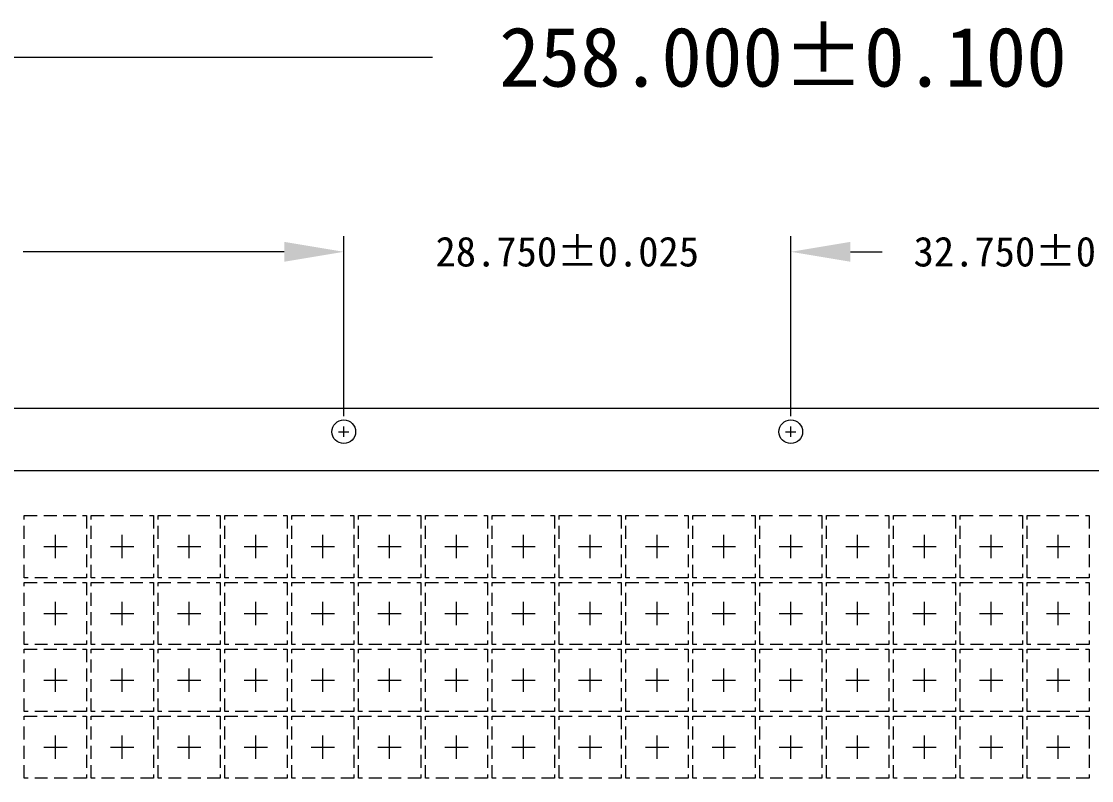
# Model space of a CAD drawing. Header units: millimetres. Extents: x -176 to -53, y -166 to -6.
# Drawn here: x -145 to -124.34, y -133.05 to -118.4 of the extents above; entities that cross this region are included whole.
import ezdxf

# ---------------------------------------------------------------- set-up
doc = ezdxf.new("R2010")
doc.units = ezdxf.units.MM
for name, pattern in [('CENTER', [2, 1.25, -0.25, 0.25, -0.25]), ('DASHED', [0.75, 0.5, -0.25]), ('HIDDEN', [0.375, 0.25, -0.125])]:
    doc.linetypes.add(name, pattern=pattern)
for name, color, linetype, lineweight in [('1', 7, 'Continuous', 18), ('1D', 4, 'Continuous', 18), ('PKG', 6, 'HIDDEN', 9)]:
    doc.layers.add(name, color=color, linetype=linetype, lineweight=lineweight)
doc.layers.add('中心线', color=1, linetype='CENTER')
doc.layers.add('标注', color=4, linetype='Continuous')
doc.styles.add('宋体', font='SimSun.ttf')

msp = doc.modelspace()

# ---------------------------------------------------------------- hatches: boundary and pattern name
at = {"layer": '标注', "lineweight": 0}
for points in [[(-139.9241, -122.6508), (-139.9241, -123.0341), (-138.7741, -122.8424)], [(-139.9241, -122.6508), (-139.9241, -123.0341), (-138.7741, -122.8424)], [(-128.9991, -122.6508), (-128.9991, -123.0341), (-130.1491, -122.8424)], [(-128.9991, -122.6508), (-128.9991, -123.0341), (-130.1491, -122.8424)]]:
    msp.add_hatch(color=256, dxfattribs=at).paths.add_polyline_path(points, flags=0)

# ---------------------------------------------------------------- linework, layer by layer
at = {"color": 6, "linetype": 'ByBlock', "lineweight": 0, "elevation": -0.0291}
msp.add_lwpolyline([(-168.9991, -148.9602), (-168.9991, -148.9602), (-168.9991, -145.8102), (-168.8191, -145.8102, 0.4142136), (-168.6991, -145.6902), (-168.6991, -139.9302, 0.4142136), (-168.8191, -139.8102), (-168.9991, -139.8102), (-168.9991, -135.3102), (-168.8191, -135.3102, 0.4142136), (-168.6991, -135.1902), (-168.6991, -129.4302, 0.4142136), (-168.8191, -129.3102), (-168.9991, -129.3102), (-168.9991, -126.1602), (-168.9991, -126.1602), (-168.9991, -126.1602), (-168.6991, -125.8602), (-91.8991, -125.8602)], format="xyb", dxfattribs=at)
at = {"layer": '1', "lineweight": 0}
for centre in [(-138.7741, -126.3138, -0.0291), (-130.1491, -126.3138, -0.0291)]:
    msp.add_circle(centre, 0.2286, dxfattribs=at)
at = {"layer": '1D', "lineweight": 0}
for p, q in [((-138.8741, -126.3138, -0.0291), (-138.6741, -126.3138, -0.0291)), ((-138.7741, -126.4138, -0.0291), (-138.7741, -126.2138, -0.0291)), ((-130.2491, -126.3138, -0.0291), (-130.0491, -126.3138, -0.0291)), ((-130.1491, -126.4138, -0.0291), (-130.1491, -126.2138, -0.0291))]:
    msp.add_line(p, q, dxfattribs=at)
at = {"layer": '1D', "lineweight": 0, "elevation": -0.0291}
msp.add_lwpolyline([(-167.6491, -127.0602), (-92.6491, -127.0602), (-92.6491, -148.0602), (-167.6491, -148.0602)], close=True, dxfattribs=at)
at = {"layer": 'PKG', "color": 2, "linetype": 'DASHED', "lineweight": 0, "ltscale": 0.5, "elevation": -0.0291}
for points in [[(-144.9391, -127.9302), (-143.7391, -127.9302), (-143.7391, -129.1302), (-144.9391, -129.1302)], [(-143.6491, -127.9302), (-142.4491, -127.9302), (-142.4491, -129.1302), (-143.6491, -129.1302)], [(-142.3591, -127.9302), (-141.1591, -127.9302), (-141.1591, -129.1302), (-142.3591, -129.1302)], [(-141.0691, -127.9302), (-139.8691, -127.9302), (-139.8691, -129.1302), (-141.0691, -129.1302)], [(-139.7791, -127.9302), (-138.5791, -127.9302), (-138.5791, -129.1302), (-139.7791, -129.1302)], [(-138.4891, -127.9302), (-137.2891, -127.9302), (-137.2891, -129.1302), (-138.4891, -129.1302)], [(-137.1991, -127.9302), (-135.9991, -127.9302), (-135.9991, -129.1302), (-137.1991, -129.1302)], [(-135.9091, -127.9302), (-134.7091, -127.9302), (-134.7091, -129.1302), (-135.9091, -129.1302)], [(-134.6191, -127.9302), (-133.4191, -127.9302), (-133.4191, -129.1302), (-134.6191, -129.1302)], [(-133.3291, -127.9302), (-132.1291, -127.9302), (-132.1291, -129.1302), (-133.3291, -129.1302)], [(-132.0391, -127.9302), (-130.8391, -127.9302), (-130.8391, -129.1302), (-132.0391, -129.1302)], [(-130.7491, -127.9302), (-129.5491, -127.9302), (-129.5491, -129.1302), (-130.7491, -129.1302)], [(-129.4591, -127.9302), (-128.2591, -127.9302), (-128.2591, -129.1302), (-129.4591, -129.1302)], [(-128.1691, -127.9302), (-126.9691, -127.9302), (-126.9691, -129.1302), (-128.1691, -129.1302)], [(-126.8791, -127.9302), (-125.6791, -127.9302), (-125.6791, -129.1302), (-126.8791, -129.1302)], [(-125.5891, -127.9302), (-124.3891, -127.9302), (-124.3891, -129.1302), (-125.5891, -129.1302)], [(-144.9391, -129.2202), (-143.7391, -129.2202), (-143.7391, -130.4202), (-144.9391, -130.4202)], [(-143.6491, -129.2202), (-142.4491, -129.2202), (-142.4491, -130.4202), (-143.6491, -130.4202)], [(-142.3591, -129.2202), (-141.1591, -129.2202), (-141.1591, -130.4202), (-142.3591, -130.4202)], [(-141.0691, -129.2202), (-139.8691, -129.2202), (-139.8691, -130.4202), (-141.0691, -130.4202)], [(-139.7791, -129.2202), (-138.5791, -129.2202), (-138.5791, -130.4202), (-139.7791, -130.4202)], [(-138.4891, -129.2202), (-137.2891, -129.2202), (-137.2891, -130.4202), (-138.4891, -130.4202)], [(-137.1991, -129.2202), (-135.9991, -129.2202), (-135.9991, -130.4202), (-137.1991, -130.4202)], [(-135.9091, -129.2202), (-134.7091, -129.2202), (-134.7091, -130.4202), (-135.9091, -130.4202)], [(-134.6191, -129.2202), (-133.4191, -129.2202), (-133.4191, -130.4202), (-134.6191, -130.4202)], [(-133.3291, -129.2202), (-132.1291, -129.2202), (-132.1291, -130.4202), (-133.3291, -130.4202)], [(-132.0391, -129.2202), (-130.8391, -129.2202), (-130.8391, -130.4202), (-132.0391, -130.4202)], [(-130.7491, -129.2202), (-129.5491, -129.2202), (-129.5491, -130.4202), (-130.7491, -130.4202)], [(-129.4591, -129.2202), (-128.2591, -129.2202), (-128.2591, -130.4202), (-129.4591, -130.4202)], [(-128.1691, -129.2202), (-126.9691, -129.2202), (-126.9691, -130.4202), (-128.1691, -130.4202)], [(-126.8791, -129.2202), (-125.6791, -129.2202), (-125.6791, -130.4202), (-126.8791, -130.4202)], [(-125.5891, -129.2202), (-124.3891, -129.2202), (-124.3891, -130.4202), (-125.5891, -130.4202)], [(-144.9391, -130.5102), (-143.7391, -130.5102), (-143.7391, -131.7102), (-144.9391, -131.7102)], [(-143.6491, -130.5102), (-142.4491, -130.5102), (-142.4491, -131.7102), (-143.6491, -131.7102)], [(-142.3591, -130.5102), (-141.1591, -130.5102), (-141.1591, -131.7102), (-142.3591, -131.7102)], [(-141.0691, -130.5102), (-139.8691, -130.5102), (-139.8691, -131.7102), (-141.0691, -131.7102)], [(-139.7791, -130.5102), (-138.5791, -130.5102), (-138.5791, -131.7102), (-139.7791, -131.7102)], [(-138.4891, -130.5102), (-137.2891, -130.5102), (-137.2891, -131.7102), (-138.4891, -131.7102)], [(-137.1991, -130.5102), (-135.9991, -130.5102), (-135.9991, -131.7102), (-137.1991, -131.7102)], [(-135.9091, -130.5102), (-134.7091, -130.5102), (-134.7091, -131.7102), (-135.9091, -131.7102)], [(-134.6191, -130.5102), (-133.4191, -130.5102), (-133.4191, -131.7102), (-134.6191, -131.7102)], [(-133.3291, -130.5102), (-132.1291, -130.5102), (-132.1291, -131.7102), (-133.3291, -131.7102)], [(-132.0391, -130.5102), (-130.8391, -130.5102), (-130.8391, -131.7102), (-132.0391, -131.7102)], [(-130.7491, -130.5102), (-129.5491, -130.5102), (-129.5491, -131.7102), (-130.7491, -131.7102)], [(-129.4591, -130.5102), (-128.2591, -130.5102), (-128.2591, -131.7102), (-129.4591, -131.7102)], [(-128.1691, -130.5102), (-126.9691, -130.5102), (-126.9691, -131.7102), (-128.1691, -131.7102)], [(-126.8791, -130.5102), (-125.6791, -130.5102), (-125.6791, -131.7102), (-126.8791, -131.7102)], [(-125.5891, -130.5102), (-124.3891, -130.5102), (-124.3891, -131.7102), (-125.5891, -131.7102)], [(-144.9391, -131.8002), (-143.7391, -131.8002), (-143.7391, -133.0002), (-144.9391, -133.0002)], [(-143.6491, -131.8002), (-142.4491, -131.8002), (-142.4491, -133.0002), (-143.6491, -133.0002)], [(-142.3591, -131.8002), (-141.1591, -131.8002), (-141.1591, -133.0002), (-142.3591, -133.0002)], [(-141.0691, -131.8002), (-139.8691, -131.8002), (-139.8691, -133.0002), (-141.0691, -133.0002)], [(-139.7791, -131.8002), (-138.5791, -131.8002), (-138.5791, -133.0002), (-139.7791, -133.0002)], [(-138.4891, -131.8002), (-137.2891, -131.8002), (-137.2891, -133.0002), (-138.4891, -133.0002)], [(-137.1991, -131.8002), (-135.9991, -131.8002), (-135.9991, -133.0002), (-137.1991, -133.0002)], [(-135.9091, -131.8002), (-134.7091, -131.8002), (-134.7091, -133.0002), (-135.9091, -133.0002)], [(-134.6191, -131.8002), (-133.4191, -131.8002), (-133.4191, -133.0002), (-134.6191, -133.0002)], [(-133.3291, -131.8002), (-132.1291, -131.8002), (-132.1291, -133.0002), (-133.3291, -133.0002)], [(-132.0391, -131.8002), (-130.8391, -131.8002), (-130.8391, -133.0002), (-132.0391, -133.0002)], [(-130.7491, -131.8002), (-129.5491, -131.8002), (-129.5491, -133.0002), (-130.7491, -133.0002)], [(-129.4591, -131.8002), (-128.2591, -131.8002), (-128.2591, -133.0002), (-129.4591, -133.0002)], [(-128.1691, -131.8002), (-126.9691, -131.8002), (-126.9691, -133.0002), (-128.1691, -133.0002)], [(-126.8791, -131.8002), (-125.6791, -131.8002), (-125.6791, -133.0002), (-126.8791, -133.0002)], [(-125.5891, -131.8002), (-124.3891, -131.8002), (-124.3891, -133.0002), (-125.5891, -133.0002)]]:
    msp.add_lwpolyline(points, close=True, dxfattribs=at)
at = {"layer": '中心线', "color": 1, "linetype": 'CENTER', "lineweight": 0, "ltscale": 0.5}
for p, q in [((-144.3391, -128.7552, -0.0291), (-144.3391, -128.3052, -0.0291)), ((-143.0491, -128.7552, -0.0291), (-143.0491, -128.3052, -0.0291)), ((-141.7591, -128.7552, -0.0291), (-141.7591, -128.3052, -0.0291)), ((-140.4691, -128.7552, -0.0291), (-140.4691, -128.3052, -0.0291)), ((-139.1791, -128.7552, -0.0291), (-139.1791, -128.3052, -0.0291)), ((-137.8891, -128.7552, -0.0291), (-137.8891, -128.3052, -0.0291)), ((-136.5991, -128.7552, -0.0291), (-136.5991, -128.3052, -0.0291)), ((-135.3091, -128.7552, -0.0291), (-135.3091, -128.3052, -0.0291)), ((-134.0191, -128.7552, -0.0291), (-134.0191, -128.3052, -0.0291)), ((-132.7291, -128.7552, -0.0291), (-132.7291, -128.3052, -0.0291)), ((-131.4391, -128.7552, -0.0291), (-131.4391, -128.3052, -0.0291)), ((-130.1491, -128.7552, -0.0291), (-130.1491, -128.3052, -0.0291)), ((-128.8591, -128.7552, -0.0291), (-128.8591, -128.3052, -0.0291)), ((-127.5691, -128.7552, -0.0291), (-127.5691, -128.3052, -0.0291)), ((-126.2791, -128.7552, -0.0291), (-126.2791, -128.3052, -0.0291)), ((-124.9891, -128.7552, -0.0291), (-124.9891, -128.3052, -0.0291)), ((-144.5641, -128.5302, -0.0291), (-144.1141, -128.5302, -0.0291)), ((-143.2741, -128.5302, -0.0291), (-142.8241, -128.5302, -0.0291)), ((-141.9841, -128.5302, -0.0291), (-141.5341, -128.5302, -0.0291)), ((-140.6941, -128.5302, -0.0291), (-140.2441, -128.5302, -0.0291)), ((-139.4041, -128.5302, -0.0291), (-138.9541, -128.5302, -0.0291)), ((-138.1141, -128.5302, -0.0291), (-137.6641, -128.5302, -0.0291)), ((-136.8241, -128.5302, -0.0291), (-136.3741, -128.5302, -0.0291)), ((-135.5341, -128.5302, -0.0291), (-135.0841, -128.5302, -0.0291)), ((-134.2441, -128.5302, -0.0291), (-133.7941, -128.5302, -0.0291)), ((-132.9541, -128.5302, -0.0291), (-132.5041, -128.5302, -0.0291)), ((-131.6641, -128.5302, -0.0291), (-131.2141, -128.5302, -0.0291)), ((-130.3741, -128.5302, -0.0291), (-129.9241, -128.5302, -0.0291)), ((-129.0841, -128.5302, -0.0291), (-128.6341, -128.5302, -0.0291)), ((-127.7941, -128.5302, -0.0291), (-127.3441, -128.5302, -0.0291)), ((-126.5041, -128.5302, -0.0291), (-126.0541, -128.5302, -0.0291)), ((-125.2141, -128.5302, -0.0291), (-124.7641, -128.5302, -0.0291)), ((-144.3391, -130.0452, -0.0291), (-144.3391, -129.5952, -0.0291)), ((-143.0491, -130.0452, -0.0291), (-143.0491, -129.5952, -0.0291)), ((-141.7591, -130.0452, -0.0291), (-141.7591, -129.5952, -0.0291)), ((-140.4691, -130.0452, -0.0291), (-140.4691, -129.5952, -0.0291)), ((-139.1791, -130.0452, -0.0291), (-139.1791, -129.5952, -0.0291)), ((-137.8891, -130.0452, -0.0291), (-137.8891, -129.5952, -0.0291)), ((-136.5991, -130.0452, -0.0291), (-136.5991, -129.5952, -0.0291)), ((-135.3091, -130.0452, -0.0291), (-135.3091, -129.5952, -0.0291)), ((-134.0191, -130.0452, -0.0291), (-134.0191, -129.5952, -0.0291)), ((-132.7291, -130.0452, -0.0291), (-132.7291, -129.5952, -0.0291)), ((-131.4391, -130.0452, -0.0291), (-131.4391, -129.5952, -0.0291)), ((-130.1491, -130.0452, -0.0291), (-130.1491, -129.5952, -0.0291)), ((-128.8591, -130.0452, -0.0291), (-128.8591, -129.5952, -0.0291)), ((-127.5691, -130.0452, -0.0291), (-127.5691, -129.5952, -0.0291)), ((-126.2791, -130.0452, -0.0291), (-126.2791, -129.5952, -0.0291)), ((-124.9891, -130.0452, -0.0291), (-124.9891, -129.5952, -0.0291)), ((-144.5641, -129.8202, -0.0291), (-144.1141, -129.8202, -0.0291)), ((-143.2741, -129.8202, -0.0291), (-142.8241, -129.8202, -0.0291)), ((-141.9841, -129.8202, -0.0291), (-141.5341, -129.8202, -0.0291)), ((-140.6941, -129.8202, -0.0291), (-140.2441, -129.8202, -0.0291)), ((-139.4041, -129.8202, -0.0291), (-138.9541, -129.8202, -0.0291)), ((-138.1141, -129.8202, -0.0291), (-137.6641, -129.8202, -0.0291)), ((-136.8241, -129.8202, -0.0291), (-136.3741, -129.8202, -0.0291)), ((-135.5341, -129.8202, -0.0291), (-135.0841, -129.8202, -0.0291)), ((-134.2441, -129.8202, -0.0291), (-133.7941, -129.8202, -0.0291)), ((-132.9541, -129.8202, -0.0291), (-132.5041, -129.8202, -0.0291)), ((-131.6641, -129.8202, -0.0291), (-131.2141, -129.8202, -0.0291)), ((-130.3741, -129.8202, -0.0291), (-129.9241, -129.8202, -0.0291)), ((-129.0841, -129.8202, -0.0291), (-128.6341, -129.8202, -0.0291)), ((-127.7941, -129.8202, -0.0291), (-127.3441, -129.8202, -0.0291)), ((-126.5041, -129.8202, -0.0291), (-126.0541, -129.8202, -0.0291)), ((-125.2141, -129.8202, -0.0291), (-124.7641, -129.8202, -0.0291)), ((-144.3391, -131.3352, -0.0291), (-144.3391, -130.8852, -0.0291)), ((-143.0491, -131.3352, -0.0291), (-143.0491, -130.8852, -0.0291)), ((-141.7591, -131.3352, -0.0291), (-141.7591, -130.8852, -0.0291)), ((-140.4691, -131.3352, -0.0291), (-140.4691, -130.8852, -0.0291)), ((-139.1791, -131.3352, -0.0291), (-139.1791, -130.8852, -0.0291)), ((-137.8891, -131.3352, -0.0291), (-137.8891, -130.8852, -0.0291)), ((-136.5991, -131.3352, -0.0291), (-136.5991, -130.8852, -0.0291)), ((-135.3091, -131.3352, -0.0291), (-135.3091, -130.8852, -0.0291)), ((-134.0191, -131.3352, -0.0291), (-134.0191, -130.8852, -0.0291)), ((-132.7291, -131.3352, -0.0291), (-132.7291, -130.8852, -0.0291)), ((-131.4391, -131.3352, -0.0291), (-131.4391, -130.8852, -0.0291)), ((-130.1491, -131.3352, -0.0291), (-130.1491, -130.8852, -0.0291)), ((-128.8591, -131.3352, -0.0291), (-128.8591, -130.8852, -0.0291)), ((-127.5691, -131.3352, -0.0291), (-127.5691, -130.8852, -0.0291)), ((-126.2791, -131.3352, -0.0291), (-126.2791, -130.8852, -0.0291)), ((-124.9891, -131.3352, -0.0291), (-124.9891, -130.8852, -0.0291)), ((-144.5641, -131.1102, -0.0291), (-144.1141, -131.1102, -0.0291)), ((-143.2741, -131.1102, -0.0291), (-142.8241, -131.1102, -0.0291)), ((-141.9841, -131.1102, -0.0291), (-141.5341, -131.1102, -0.0291)), ((-140.6941, -131.1102, -0.0291), (-140.2441, -131.1102, -0.0291)), ((-139.4041, -131.1102, -0.0291), (-138.9541, -131.1102, -0.0291)), ((-138.1141, -131.1102, -0.0291), (-137.6641, -131.1102, -0.0291)), ((-136.8241, -131.1102, -0.0291), (-136.3741, -131.1102, -0.0291)), ((-135.5341, -131.1102, -0.0291), (-135.0841, -131.1102, -0.0291)), ((-134.2441, -131.1102, -0.0291), (-133.7941, -131.1102, -0.0291)), ((-132.9541, -131.1102, -0.0291), (-132.5041, -131.1102, -0.0291)), ((-131.6641, -131.1102, -0.0291), (-131.2141, -131.1102, -0.0291)), ((-130.3741, -131.1102, -0.0291), (-129.9241, -131.1102, -0.0291)), ((-129.0841, -131.1102, -0.0291), (-128.6341, -131.1102, -0.0291)), ((-127.7941, -131.1102, -0.0291), (-127.3441, -131.1102, -0.0291)), ((-126.5041, -131.1102, -0.0291), (-126.0541, -131.1102, -0.0291)), ((-125.2141, -131.1102, -0.0291), (-124.7641, -131.1102, -0.0291)), ((-144.3391, -132.6252, -0.0291), (-144.3391, -132.1752, -0.0291)), ((-143.0491, -132.6252, -0.0291), (-143.0491, -132.1752, -0.0291)), ((-141.7591, -132.6252, -0.0291), (-141.7591, -132.1752, -0.0291)), ((-140.4691, -132.6252, -0.0291), (-140.4691, -132.1752, -0.0291)), ((-139.1791, -132.6252, -0.0291), (-139.1791, -132.1752, -0.0291)), ((-137.8891, -132.6252, -0.0291), (-137.8891, -132.1752, -0.0291)), ((-136.5991, -132.6252, -0.0291), (-136.5991, -132.1752, -0.0291)), ((-135.3091, -132.6252, -0.0291), (-135.3091, -132.1752, -0.0291)), ((-134.0191, -132.6252, -0.0291), (-134.0191, -132.1752, -0.0291)), ((-132.7291, -132.6252, -0.0291), (-132.7291, -132.1752, -0.0291)), ((-131.4391, -132.6252, -0.0291), (-131.4391, -132.1752, -0.0291)), ((-130.1491, -132.6252, -0.0291), (-130.1491, -132.1752, -0.0291)), ((-128.8591, -132.6252, -0.0291), (-128.8591, -132.1752, -0.0291)), ((-127.5691, -132.6252, -0.0291), (-127.5691, -132.1752, -0.0291)), ((-126.2791, -132.6252, -0.0291), (-126.2791, -132.1752, -0.0291)), ((-124.9891, -132.6252, -0.0291), (-124.9891, -132.1752, -0.0291)), ((-144.5641, -132.4002, -0.0291), (-144.1141, -132.4002, -0.0291)), ((-143.2741, -132.4002, -0.0291), (-142.8241, -132.4002, -0.0291)), ((-141.9841, -132.4002, -0.0291), (-141.5341, -132.4002, -0.0291)), ((-140.6941, -132.4002, -0.0291), (-140.2441, -132.4002, -0.0291)), ((-139.4041, -132.4002, -0.0291), (-138.9541, -132.4002, -0.0291)), ((-138.1141, -132.4002, -0.0291), (-137.6641, -132.4002, -0.0291)), ((-136.8241, -132.4002, -0.0291), (-136.3741, -132.4002, -0.0291)), ((-135.5341, -132.4002, -0.0291), (-135.0841, -132.4002, -0.0291)), ((-134.2441, -132.4002, -0.0291), (-133.7941, -132.4002, -0.0291)), ((-132.9541, -132.4002, -0.0291), (-132.5041, -132.4002, -0.0291)), ((-131.6641, -132.4002, -0.0291), (-131.2141, -132.4002, -0.0291)), ((-130.3741, -132.4002, -0.0291), (-129.9241, -132.4002, -0.0291)), ((-129.0841, -132.4002, -0.0291), (-128.6341, -132.4002, -0.0291)), ((-127.7941, -132.4002, -0.0291), (-127.3441, -132.4002, -0.0291)), ((-126.5041, -132.4002, -0.0291), (-126.0541, -132.4002, -0.0291)), ((-125.2141, -132.4002, -0.0291), (-124.7641, -132.4002, -0.0291))]:
    msp.add_line(p, q, dxfattribs=at)
at = {"layer": '标注', "lineweight": 0}
for p, q in [((-167.8491, -119.0892, -0.0291), (-137.061, -119.0892, -0.0291)), ((-138.7741, -126.0138, -0.0291), (-138.7741, -122.5424, -0.0291)), ((-138.7741, -126.0138, -0.0291), (-138.7741, -122.5424, -0.0291)), ((-130.1491, -126.0138, -0.0291), (-130.1491, -122.5424, -0.0291)), ((-130.1491, -126.0138, -0.0291), (-130.1491, -122.5424, -0.0291)), ((-139.9241, -122.8424, -0.0291), (-144.961, -122.8424, -0.0291)), ((-139.9241, -122.8424, -0.0291), (-141.0741, -122.8424, -0.0291)), ((-128.9991, -122.8424, -0.0291), (-128.3843, -122.8424, -0.0291)), ((-128.9991, -122.8424, -0.0291), (-128.3843, -122.8424, -0.0291))]:
    msp.add_line(p, q, dxfattribs=at)

# ---------------------------------------------------------------- texts
at = {"layer": '标注', "lineweight": 0, "attachment_point": 5, "style": '宋体'}
for s, insert, char_height, width in [('258.000%%P0.100', (-130.2991, -119.0892, -0.0291), 1.15, 39.428571), ('28.750%%P0.025', (-134.4616, -122.8424, -0.0291), 0.575, 18.071429), ('32.750%%P0.025', (-125.2366, -122.8424, -0.0291), 0.575, 18.071429)]:
    msp.add_mtext(s, dxfattribs=dict(at, insert=insert, char_height=char_height, width=width))

doc.saveas('drawing.dxf')
